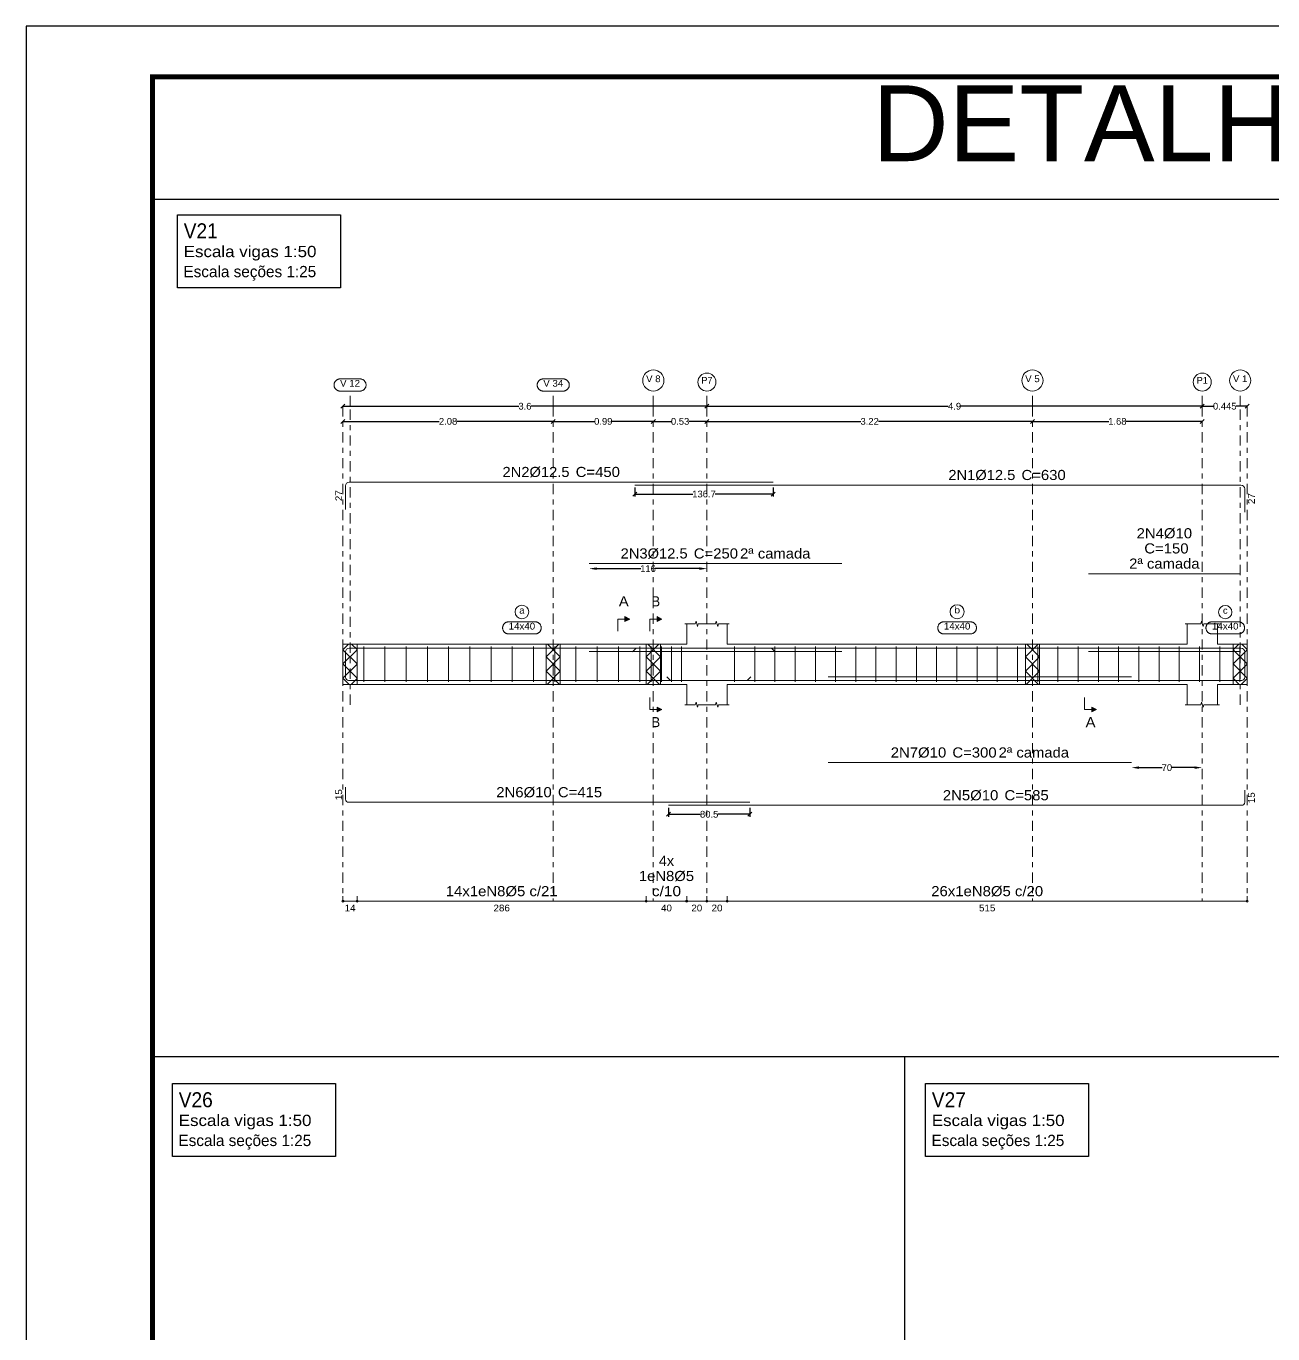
# Model space of a CAD drawing. Header units: centimetres. Extents: x 3194 to 3278, y -951 to -517.
# Drawn here: x 3194.32 to 3218.98, y -730.22 to -704.35 of the extents above; entities that cross this region are included whole.
import ezdxf
from ezdxf.enums import TextEntityAlignment as Align

# ---------------------------------------------------------------- set-up
doc = ezdxf.new("R2010")
doc.units = ezdxf.units.CM
doc.linetypes.add('CYPE_RAYAPUNTO', pattern=[0.4125, 0.2025, -0.105, 0, -0.105])
for name, color, linetype, lineweight in [('ARM_LONGITUDINAL_Ø10', 33, 'Continuous', 9), ('ARM_LONGITUDINAL_Ø12_5', 34, 'Continuous', 9), ('ARM_TRANSVERSAL_Ø5', 120, 'Continuous', 9), ('ELE_ARM_TRANS_TXT_EST', 7, 'Continuous', 9), ('ELE_CONT_NOS', 7, 'Continuous', 9), ('ELE_CONT_VIG_CONCRETO', 7, 'Continuous', 9), ('ELE_COT_COMPRIMENTO_PROJETADO', 8, 'Continuous', 0), ('ELE_COT_COT_ANCORAGENS', 8, 'Continuous', 0), ('ELE_COT_COT_ARM', 8, 'Continuous', 0), ('ELE_COT_COT_EST', 8, 'Continuous', 0), ('ELE_COT_COT_LIN_APOIOS', 8, 'CYPE_RAYAPUNTO', 0), ('ELE_COT_TEXTOS_ESTRIBOS', 8, 'Continuous', 0), ('ELE_REF_COT_LIN_AUX_COTA', 8, 'CYPE_RAYAPUNTO', 9), ('ELE_REF_LINHAS_MARCAS_PLANTA', 8, 'Continuous', 9), ('ELE_REF_MARCAS_PLANTA', 8, 'Continuous', 9), ('ELE_REF_REF_ESCALA', 3, 'Continuous', 9), ('ELE_REF_REF_NOME', 8, 'Continuous', 9), ('ELE_REF_REF_REFERENCIA', 8, 'Continuous', 9), ('ELE_REF_TEXTO_REF_NOME', 8, 'Continuous', 9), ('ELE_REF_TEXTO_REF_REFERENCIA', 8, 'Continuous', 9), ('POR_ARM_LONG_ARM_TEXTOS', 7, 'Continuous', 9), ('POR_ARM_LONG_TXT_COMP', 7, 'Continuous', 9), ('POR_ARM_LONG_TXT_IND_LAYER_ARM_LONG', 7, 'Continuous', 9)]:
    doc.layers.add(name, color=color, linetype=linetype, lineweight=lineweight)
doc.layers.add('ARQ-FOLHA', color=7, linetype='Continuous')
doc.layers.add('COTA CYPE', color=31, linetype='Continuous')
doc.styles.add('CYPETXT', font='arial.ttf', dxfattribs={"height": 0.2})
doc.styles.add('CYPETXT_0.2', font='arial.ttf', dxfattribs={"height": 0.133333})
doc.styles.add('TQS_ARIAL', font='arial.ttf')
doc.dimstyles.new('cype_arrow', dxfattribs={"dimtxt": 0.18, "dimasz": 0.15, "dimexe": 0.05, "dimexo": 0.05, "dimgap": 0, "dimtad": 0, "dimdec": 4, "dimzin": 0, "dimdsep": 46, "dimtxsty": 'CYPETXT_0.2', "dimcen": 0.09, "dimadec": 0, "dimazin": 0, "dimtfac": 1, "dimtdec": 4, "dimtofl": 0, "dimtmove": 2, "dimatfit": 3, "dimfxl": 1, "dimtolj": 1, "dimtzin": 0, "dimarcsym": 0})
doc.dimstyles.new('cype_oblique', dxfattribs={"dimtxt": 0.18, "dimasz": 0.18, "dimexe": 0.05, "dimexo": 0.05, "dimgap": 0, "dimtad": 0, "dimdec": 4, "dimzin": 0, "dimdsep": 46, "dimtxsty": 'CYPETXT_0.2', "dimblk": 'OBLIQUE', "dimtsz": 0.04, "dimcen": 0.09, "dimadec": 0, "dimazin": 0, "dimtfac": 1, "dimtdec": 4, "dimtofl": 0, "dimtmove": 2, "dimatfit": 3, "dimfxl": 1, "dimtolj": 1, "dimtzin": 0, "dimarcsym": 0})

# ---------------------------------------------------------------- blocks, each defined once
blk = doc.blocks.new('*D1354')
at = {"layer": 'Defpoints', "color": 0, "transparency": 16777216}
for p in [(3200.587, -712.169), (3200.587, -712.169), (3204.747, -712.169)]:
    blk.add_point(p, dxfattribs=at)
at = {"layer": 'ELE_COT_COMPRIMENTO_PROJETADO', "color": 0, "lineweight": -2, "transparency": 16777216}
for p, q in [((3200.547, -712.209), (3200.627, -712.129)), ((3204.707, -712.209), (3204.787, -712.129)), ((3200.587, -712.169), (3202.493, -712.169)), ((3204.747, -712.169), (3202.842, -712.169))]:
    blk.add_line(p, q, dxfattribs=at)
at = {"layer": 'ELE_COT_COMPRIMENTO_PROJETADO', "color": 0, "transparency": 16777216, "insert": (3202.667, -712.169), "char_height": 0.1333, "attachment_point": 5, "style": 'CYPETXT_0.2'}
blk.add_mtext('\\A1;2.08', dxfattribs=at)
blk = doc.blocks.new('_OBLIQUE')
at = {"color": 0, "linetype": 'ByBlock'}
blk.add_line((-0.5, -0.5), (0.5, 0.5), dxfattribs=at)
blk = doc.blocks.new('*D1355')
at = {"layer": 'Defpoints', "color": 0, "transparency": 16777216}
for p in [(3204.747, -712.169), (3204.747, -712.169), (3206.727, -712.169)]:
    blk.add_point(p, dxfattribs=at)
at = {"layer": 'ELE_COT_COMPRIMENTO_PROJETADO', "color": 0, "lineweight": -2, "transparency": 16777216}
for p, q in [((3204.707, -712.209), (3204.787, -712.129)), ((3206.687, -712.209), (3206.767, -712.129)), ((3204.747, -712.169), (3205.564, -712.169)), ((3206.727, -712.169), (3205.911, -712.169))]:
    blk.add_line(p, q, dxfattribs=at)
at = {"layer": 'ELE_COT_COMPRIMENTO_PROJETADO', "color": 0, "transparency": 16777216, "insert": (3205.737, -712.169), "char_height": 0.1333, "attachment_point": 5, "style": 'CYPETXT_0.2'}
blk.add_mtext('\\A1;0.99', dxfattribs=at)
blk = doc.blocks.new('*D1356')
at = {"layer": 'Defpoints', "color": 0, "transparency": 16777216}
for p in [(3206.727, -712.169), (3206.727, -712.169), (3207.787, -712.169)]:
    blk.add_point(p, dxfattribs=at)
at = {"layer": 'ELE_COT_COMPRIMENTO_PROJETADO', "color": 0, "lineweight": -2, "transparency": 16777216}
for p, q in [((3206.687, -712.209), (3206.767, -712.129)), ((3207.747, -712.209), (3207.827, -712.129)), ((3206.727, -712.169), (3207.084, -712.169)), ((3207.787, -712.169), (3207.431, -712.169))]:
    blk.add_line(p, q, dxfattribs=at)
at = {"layer": 'ELE_COT_COMPRIMENTO_PROJETADO', "color": 0, "transparency": 16777216, "insert": (3207.257, -712.169), "char_height": 0.1333, "attachment_point": 5, "style": 'CYPETXT_0.2'}
blk.add_mtext('\\A1;0.53', dxfattribs=at)
blk = doc.blocks.new('*D1357')
at = {"layer": 'Defpoints', "color": 0, "transparency": 16777216}
for p in [(3207.787, -712.169), (3207.787, -712.169), (3214.227, -712.169)]:
    blk.add_point(p, dxfattribs=at)
at = {"layer": 'ELE_COT_COMPRIMENTO_PROJETADO', "color": 0, "lineweight": -2, "transparency": 16777216}
for p, q in [((3207.747, -712.209), (3207.827, -712.129)), ((3214.187, -712.209), (3214.267, -712.129)), ((3207.787, -712.169), (3210.835, -712.169)), ((3214.227, -712.169), (3211.18, -712.169))]:
    blk.add_line(p, q, dxfattribs=at)
at = {"layer": 'ELE_COT_COMPRIMENTO_PROJETADO', "color": 0, "transparency": 16777216, "insert": (3211.007, -712.169), "char_height": 0.1333, "attachment_point": 5, "style": 'CYPETXT_0.2'}
blk.add_mtext('\\A1;3.22', dxfattribs=at)
blk = doc.blocks.new('*D1358')
at = {"layer": 'Defpoints', "color": 0, "transparency": 16777216}
for p in [(3214.227, -712.169), (3214.227, -712.169), (3217.587, -712.169)]:
    blk.add_point(p, dxfattribs=at)
at = {"layer": 'ELE_COT_COMPRIMENTO_PROJETADO', "color": 0, "lineweight": -2, "transparency": 16777216}
for p, q in [((3214.187, -712.209), (3214.267, -712.129)), ((3217.547, -712.209), (3217.627, -712.129)), ((3214.227, -712.169), (3215.74, -712.169)), ((3217.587, -712.169), (3216.074, -712.169))]:
    blk.add_line(p, q, dxfattribs=at)
at = {"layer": 'ELE_COT_COMPRIMENTO_PROJETADO', "color": 0, "transparency": 16777216, "insert": (3215.907, -712.169), "char_height": 0.1333, "attachment_point": 5, "style": 'CYPETXT_0.2'}
blk.add_mtext('\\A1;1.68', dxfattribs=at)
blk = doc.blocks.new('*D1359')
at = {"layer": 'Defpoints', "color": 0, "transparency": 16777216}
for p in [(3200.587, -711.869), (3200.587, -711.869), (3207.787, -711.869)]:
    blk.add_point(p, dxfattribs=at)
at = {"layer": 'ELE_COT_COMPRIMENTO_PROJETADO', "color": 0, "lineweight": -2, "transparency": 16777216}
for p, q in [((3200.547, -711.909), (3200.627, -711.829)), ((3200.587, -711.869), (3204.066, -711.869)), ((3207.787, -711.869), (3204.309, -711.869)), ((3207.747, -711.909), (3207.827, -711.829))]:
    blk.add_line(p, q, dxfattribs=at)
at = {"layer": 'ELE_COT_COMPRIMENTO_PROJETADO', "color": 0, "transparency": 16777216, "insert": (3204.187, -711.869), "char_height": 0.1333, "attachment_point": 5, "style": 'CYPETXT_0.2'}
blk.add_mtext('\\A1;3.6', dxfattribs=at)
blk = doc.blocks.new('*D1360')
at = {"layer": 'Defpoints', "color": 0, "transparency": 16777216}
for p in [(3207.787, -711.869), (3207.787, -711.869), (3217.587, -711.869)]:
    blk.add_point(p, dxfattribs=at)
at = {"layer": 'ELE_COT_COMPRIMENTO_PROJETADO', "color": 0, "lineweight": -2, "transparency": 16777216}
for p, q in [((3207.747, -711.909), (3207.827, -711.829)), ((3207.787, -711.869), (3212.563, -711.869)), ((3217.587, -711.869), (3212.812, -711.869)), ((3217.547, -711.909), (3217.627, -711.829))]:
    blk.add_line(p, q, dxfattribs=at)
at = {"layer": 'ELE_COT_COMPRIMENTO_PROJETADO', "color": 0, "transparency": 16777216, "insert": (3212.687, -711.869), "char_height": 0.1333, "attachment_point": 5, "style": 'CYPETXT_0.2'}
blk.add_mtext('\\A1;4.9', dxfattribs=at)
blk = doc.blocks.new('*D1361')
at = {"layer": 'Defpoints', "color": 0, "transparency": 16777216}
for p in [(3217.587, -711.869), (3217.587, -711.869), (3218.477, -711.869)]:
    blk.add_point(p, dxfattribs=at)
at = {"layer": 'ELE_COT_COMPRIMENTO_PROJETADO', "color": 0, "lineweight": -2, "transparency": 16777216}
for p, q in [((3217.547, -711.909), (3217.627, -711.829)), ((3217.587, -711.869), (3217.807, -711.869)), ((3218.477, -711.869), (3218.258, -711.869)), ((3218.437, -711.909), (3218.517, -711.829))]:
    blk.add_line(p, q, dxfattribs=at)
at = {"layer": 'ELE_COT_COMPRIMENTO_PROJETADO', "color": 0, "transparency": 16777216, "insert": (3218.032, -711.869), "char_height": 0.1333, "attachment_point": 5, "style": 'CYPETXT_0.2'}
blk.add_mtext('\\A1;0.445', dxfattribs=at)
blk = doc.blocks.new('*D1197')
at = {"layer": 'Defpoints', "color": 0, "transparency": 16777216}
for p in [(3206.363, -713.429), (3209.097, -713.429), (3209.097, -713.606)]:
    blk.add_point(p, dxfattribs=at)
at = {"layer": 'ELE_COT_COT_ARM', "color": 0, "lineweight": -2, "transparency": 16777216}
for p, q in [((3206.323, -713.646), (3206.403, -713.566)), ((3206.363, -713.479), (3206.363, -713.656)), ((3206.363, -713.606), (3207.512, -713.606)), ((3209.097, -713.606), (3207.949, -713.606)), ((3209.057, -713.646), (3209.137, -713.566)), ((3209.097, -713.479), (3209.097, -713.656))]:
    blk.add_line(p, q, dxfattribs=at)
at = {"layer": 'ELE_COT_COT_ARM', "color": 0, "transparency": 16777216, "insert": (3207.73, -713.606), "char_height": 0.1333, "attachment_point": 5, "style": 'CYPETXT_0.2'}
blk.add_mtext('\\A1;136.7', dxfattribs=at)
blk = doc.blocks.new('*D1198')
at = {"layer": 'Defpoints', "color": 0, "transparency": 16777216}
for p in [(3205.457, -715.081), (3207.787, -715.081), (3207.787, -715.081)]:
    blk.add_point(p, dxfattribs=at)
at = {"layer": 'ELE_COT_COT_ARM', "color": 0, "lineweight": -2, "transparency": 16777216}
for p, q in [((3205.607, -715.081), (3206.481, -715.081)), ((3207.637, -715.081), (3206.763, -715.081))]:
    blk.add_line(p, q, dxfattribs=at)
at = {"layer": 'ELE_COT_COT_ARM', "color": 0, "transparency": 16777216}
for points in [[(3205.607, -715.056), (3205.607, -715.106), (3205.457, -715.081)], [(3207.637, -715.056), (3207.637, -715.106), (3207.787, -715.081)]]:
    blk.add_solid(points, dxfattribs=at)
at = {"layer": 'ELE_COT_COT_ARM', "color": 0, "transparency": 16777216, "insert": (3206.622, -715.081), "char_height": 0.1333, "attachment_point": 5, "style": 'CYPETXT_0.2'}
blk.add_mtext('\\A1;116', dxfattribs=at)
blk = doc.blocks.new('*D1199')
at = {"layer": 'Defpoints', "color": 0, "transparency": 16777216}
for p in [(3207.027, -719.763), (3208.637, -719.763), (3208.637, -719.941)]:
    blk.add_point(p, dxfattribs=at)
at = {"layer": 'ELE_COT_COT_ARM', "color": 0, "lineweight": -2, "transparency": 16777216}
for p, q in [((3206.987, -719.981), (3207.067, -719.901)), ((3207.027, -719.813), (3207.027, -719.991)), ((3208.597, -719.981), (3208.677, -719.901)), ((3208.637, -719.813), (3208.637, -719.991)), ((3207.027, -719.941), (3207.659, -719.941)), ((3208.637, -719.941), (3208.006, -719.941))]:
    blk.add_line(p, q, dxfattribs=at)
at = {"layer": 'ELE_COT_COT_ARM', "color": 0, "transparency": 16777216, "insert": (3207.832, -719.941), "char_height": 0.1333, "attachment_point": 5, "style": 'CYPETXT_0.2'}
blk.add_mtext('\\A1;80.5', dxfattribs=at)
blk = doc.blocks.new('*D1200')
at = {"layer": 'Defpoints', "color": 0, "transparency": 16777216}
for p in [(3216.187, -719.018), (3217.587, -719.018), (3217.587, -719.018)]:
    blk.add_point(p, dxfattribs=at)
at = {"layer": 'ELE_COT_COT_ARM', "color": 0, "lineweight": -2, "transparency": 16777216}
for p, q in [((3216.337, -719.018), (3216.793, -719.018)), ((3217.437, -719.018), (3216.982, -719.018))]:
    blk.add_line(p, q, dxfattribs=at)
at = {"layer": 'ELE_COT_COT_ARM', "color": 0, "transparency": 16777216}
for points in [[(3216.337, -718.993), (3216.337, -719.043), (3216.187, -719.018)], [(3217.437, -718.993), (3217.437, -719.043), (3217.587, -719.018)]]:
    blk.add_solid(points, dxfattribs=at)
at = {"layer": 'ELE_COT_COT_ARM', "color": 0, "transparency": 16777216, "insert": (3216.887, -719.018), "char_height": 0.1333, "attachment_point": 5, "style": 'CYPETXT_0.2'}
blk.add_mtext('\\A1;70', dxfattribs=at)
blk = doc.blocks.new('FOLHA A1')
at = {"layer": 'ARQ-FOLHA'}
for p, q in [((841, 0), (0, 0)), ((0, 0), (0, -594))]:
    blk.add_line(p, q, dxfattribs=at)
at = {"layer": 'ARQ-FOLHA', "const_width": 1}
blk.add_lwpolyline([(25, -10), (25, -584), (831, -584), (831, -10), (25, -10)], dxfattribs=at)

msp = doc.modelspace()

# ---------------------------------------------------------------- hatches: boundary and pattern name
at = {"layer": 'ELE_REF_LINHAS_MARCAS_PLANTA'}
for points in [[(3206.16642, -716.12593), (3206.16642, -716.02993), (3206.26242, -716.07793)], [(3206.80037, -716.12593), (3206.80037, -716.02993), (3206.89637, -716.07793)], [(3206.80037, -717.81993), (3206.80037, -717.91593), (3206.89637, -717.86793)], [(3215.40137, -717.81993), (3215.40137, -717.91593), (3215.49737, -717.86793)]]:
    msp.add_hatch(color=256, dxfattribs=at).paths.add_polyline_path(points)

# ---------------------------------------------------------------- linework, layer by layer
for p, q in [((3196.8194, -707.7739), (3259.9194, -707.7739)), ((3259.9194, -724.74074), (3196.8194, -724.74074)), ((3211.69956, -724.74074), (3211.69956, -745.27835))]:
    msp.add_line(p, q)
at = {"layer": 'ARM_LONGITUDINAL_Ø10'}
for p, q in [((3207.06657, -717.29093), (3206.99586, -717.22022)), ((3208.58657, -717.29093), (3208.65728, -717.22022))]:
    msp.add_line(p, q, dxfattribs=at)
for points in [[(3218.33737, -715.18134), (3215.33737, -715.18134)], [(3218.33737, -716.72093), (3215.33737, -716.72093)], [(3218.42737, -716.99093), (3218.42737, -717.23093), (3218.4228, -717.25389), (3218.40979, -717.27335), (3218.39033, -717.28636), (3218.36737, -717.29093), (3200.69737, -717.29093), (3200.67441, -717.28636), (3200.65494, -717.27335), (3200.64194, -717.25389), (3200.63737, -717.23093), (3200.63737, -716.99093)], [(3210.18737, -717.22493), (3216.18737, -717.22493)], [(3210.18737, -718.91793), (3216.18737, -718.91793)], [(3208.63737, -719.70349), (3200.69737, -719.70349), (3200.67441, -719.69892), (3200.65494, -719.68591), (3200.64194, -719.66645), (3200.63737, -719.64349), (3200.63737, -719.40349)], [(3218.42737, -719.46349), (3218.42737, -719.70349), (3218.4228, -719.72645), (3218.40979, -719.74591), (3218.39033, -719.75892), (3218.36737, -719.76349), (3207.02737, -719.76349)]]:
    msp.add_lwpolyline(points, dxfattribs=at)
at = {"layer": 'ARM_LONGITUDINAL_Ø12_5'}
for p, q in [((3206.38756, -716.65493), (3206.31684, -716.72564)), ((3209.06756, -716.65493), (3209.13827, -716.72564))]:
    msp.add_line(p, q, dxfattribs=at)
for points in [[(3209.09737, -713.36858), (3200.71237, -713.36858), (3200.68367, -713.37429), (3200.65933, -713.39055), (3200.64308, -713.41488), (3200.63737, -713.44358), (3200.63737, -713.90858)], [(3218.42737, -713.96462), (3218.42737, -713.50358), (3218.42166, -713.47488), (3218.4054, -713.45055), (3218.38107, -713.43429), (3218.35237, -713.42858), (3206.3634, -713.42858)], [(3205.45748, -714.98084), (3210.45748, -714.98084)], [(3218.42737, -717.19096), (3218.42737, -716.72993), (3218.42166, -716.70123), (3218.4054, -716.67689), (3218.38107, -716.66064), (3218.35237, -716.65493), (3200.71237, -716.65493), (3200.68367, -716.66064), (3200.65933, -716.67689), (3200.64308, -716.70123), (3200.63737, -716.72993), (3200.63737, -717.19493)], [(3205.45748, -716.72093), (3210.45748, -716.72093)]]:
    msp.add_lwpolyline(points, dxfattribs=at)
at = {"layer": 'ARM_TRANSVERSAL_Ø5'}
for p, q in [((3200.99737, -716.62293), (3200.99737, -717.32293)), ((3201.41737, -716.62293), (3201.41737, -717.32293)), ((3201.83737, -716.62293), (3201.83737, -717.32293)), ((3202.25737, -716.62293), (3202.25737, -717.32293)), ((3202.67737, -716.62293), (3202.67737, -717.32293)), ((3203.09737, -716.62293), (3203.09737, -717.32293)), ((3203.51737, -716.62293), (3203.51737, -717.32293)), ((3203.93737, -716.62293), (3203.93737, -717.32293)), ((3204.35737, -716.62293), (3204.35737, -717.32293)), ((3204.77737, -716.62293), (3204.77737, -717.32293)), ((3205.19737, -716.62293), (3205.19737, -717.32293)), ((3205.61737, -716.62293), (3205.61737, -717.32293)), ((3206.03737, -716.62293), (3206.03737, -717.32293)), ((3206.45737, -716.62293), (3206.45737, -717.32293)), ((3206.68737, -716.62293), (3206.68737, -717.32293)), ((3206.88737, -716.62293), (3206.88737, -717.32293)), ((3207.08737, -716.62293), (3207.08737, -717.32293)), ((3207.28737, -716.62293), (3207.28737, -717.32293)), ((3208.33237, -716.62293), (3208.33237, -717.32293)), ((3208.73237, -716.62293), (3208.73237, -717.32293)), ((3209.13237, -716.62293), (3209.13237, -717.32293)), ((3209.53237, -716.62293), (3209.53237, -717.32293)), ((3209.93237, -716.62293), (3209.93237, -717.32293)), ((3210.33237, -716.62293), (3210.33237, -717.32293)), ((3210.73237, -716.62293), (3210.73237, -717.32293)), ((3211.13237, -716.62293), (3211.13237, -717.32293)), ((3211.53237, -716.62293), (3211.53237, -717.32293)), ((3211.93237, -716.62293), (3211.93237, -717.32293)), ((3212.33237, -716.62293), (3212.33237, -717.32293)), ((3212.73237, -716.62293), (3212.73237, -717.32293)), ((3213.13237, -716.62293), (3213.13237, -717.32293)), ((3213.53237, -716.62293), (3213.53237, -717.32293)), ((3213.93237, -716.62293), (3213.93237, -717.32293)), ((3214.33237, -716.62293), (3214.33237, -717.32293)), ((3214.73237, -716.62293), (3214.73237, -717.32293)), ((3215.13237, -716.62293), (3215.13237, -717.32293)), ((3215.53237, -716.62293), (3215.53237, -717.32293)), ((3215.93237, -716.62293), (3215.93237, -717.32293)), ((3216.33237, -716.62293), (3216.33237, -717.32293)), ((3216.73237, -716.62293), (3216.73237, -717.32293)), ((3217.13237, -716.62293), (3217.13237, -717.32293)), ((3217.53237, -716.62293), (3217.53237, -717.32293)), ((3217.93237, -716.62293), (3217.93237, -717.32293)), ((3218.33237, -716.62293), (3218.33237, -717.32293))]:
    msp.add_line(p, q, dxfattribs=at)
at = {"layer": 'COTA CYPE'}
for points in [[(3197.31095, -708.08117), (3200.53735, -708.08117), (3200.53735, -709.52464), (3197.31095, -709.52464)], [(3197.21244, -725.26927), (3200.43885, -725.26927), (3200.43885, -726.71275), (3197.21244, -726.71275)], [(3212.11122, -725.26927), (3215.33762, -725.26927), (3215.33762, -726.71275), (3212.11122, -726.71275)]]:
    msp.add_lwpolyline(points, close=True, dxfattribs=at)
at = {"layer": 'ELE_CONT_NOS'}
for p, q in [((3207.38737, -716.57293), (3207.38737, -716.17293)), ((3208.18737, -716.57293), (3208.18737, -716.17293)), ((3217.28737, -716.57293), (3217.28737, -716.17293)), ((3217.88737, -716.57293), (3217.88737, -716.17293)), ((3200.58737, -716.57293), (3200.58737, -717.37293)), ((3218.47737, -716.57293), (3218.47737, -717.37293)), ((3207.38737, -717.37293), (3207.38737, -717.77293)), ((3208.18737, -717.37293), (3208.18737, -717.77293)), ((3217.28737, -717.37293), (3217.28737, -717.77293)), ((3217.88737, -717.37293), (3217.88737, -717.77293))]:
    msp.add_line(p, q, dxfattribs=at)
at = {"layer": 'ELE_CONT_NOS', "lineweight": 0}
for p, q in [((3200.58737, -716.6847), (3200.69914, -716.57293)), ((3200.86737, -716.9647), (3200.58737, -716.6847)), ((3200.58737, -716.96755), (3200.86737, -716.68755)), ((3200.86737, -716.68186), (3200.75844, -716.57293)), ((3204.60737, -716.8247), (3204.85914, -716.57293)), ((3204.88737, -716.8247), (3204.63559, -716.57293)), ((3206.58737, -716.8247), (3206.83914, -716.57293)), ((3206.86737, -716.8247), (3206.61559, -716.57293)), ((3214.08737, -716.8247), (3214.33914, -716.57293)), ((3214.36737, -716.8247), (3214.11559, -716.57293)), ((3218.19737, -716.6847), (3218.30914, -716.57293)), ((3218.47737, -716.9647), (3218.19737, -716.6847)), ((3218.19737, -716.96755), (3218.47737, -716.68755)), ((3218.47737, -716.68186), (3218.36844, -716.57293)), ((3200.86737, -717.24755), (3200.58737, -716.96755)), ((3200.58737, -717.25039), (3200.86737, -716.97039)), ((3204.60737, -717.10755), (3204.88737, -716.82755)), ((3204.88737, -717.10755), (3204.60737, -716.82755)), ((3206.58737, -717.10755), (3206.86737, -716.82755)), ((3206.86737, -717.10755), (3206.58737, -716.82755)), ((3214.08737, -717.10755), (3214.36737, -716.82755)), ((3214.36737, -717.10755), (3214.08737, -716.82755)), ((3218.47737, -717.24755), (3218.19737, -716.96755)), ((3218.19737, -717.25039), (3218.47737, -716.97039)), ((3200.70991, -717.37293), (3200.58737, -717.25039)), ((3200.74767, -717.37293), (3200.86737, -717.25323)), ((3204.86991, -717.37293), (3204.60737, -717.11039)), ((3204.62483, -717.37293), (3204.88737, -717.11039)), ((3206.84991, -717.37293), (3206.58737, -717.11039)), ((3206.60483, -717.37293), (3206.86737, -717.11039)), ((3214.34991, -717.37293), (3214.08737, -717.11039)), ((3214.10483, -717.37293), (3214.36737, -717.11039)), ((3218.31991, -717.37293), (3218.19737, -717.25039)), ((3218.35767, -717.37293), (3218.47737, -717.25323))]:
    msp.add_line(p, q, dxfattribs=at)
at = {"layer": 'ELE_CONT_NOS'}
for points in [[(3207.34737, -716.17293), (3207.55737, -716.17293), (3207.57237, -716.12293), (3207.60237, -716.22293), (3207.61737, -716.17293), (3207.82737, -716.17293)], [(3207.74737, -716.17293), (3207.95737, -716.17293), (3207.97237, -716.12293), (3208.00237, -716.22293), (3208.01737, -716.17293), (3208.22737, -716.17293)], [(3217.24737, -716.17293), (3217.55737, -716.17293), (3217.57237, -716.12293), (3217.60237, -716.22293), (3217.61737, -716.17293), (3217.92737, -716.17293)], [(3200.58737, -716.57293), (3200.86737, -716.57293)], [(3218.19737, -716.57293), (3218.47737, -716.57293)], [(3200.58737, -717.37293), (3200.86737, -717.37293)], [(3218.19737, -717.37293), (3218.47737, -717.37293)], [(3207.34737, -717.77293), (3207.55737, -717.77293), (3207.57237, -717.72293), (3207.60237, -717.82293), (3207.61737, -717.77293), (3207.82737, -717.77293)], [(3207.74737, -717.77293), (3207.95737, -717.77293), (3207.97237, -717.72293), (3208.00237, -717.82293), (3208.01737, -717.77293), (3208.22737, -717.77293)], [(3217.24737, -717.77293), (3217.55737, -717.77293), (3217.57237, -717.72293), (3217.60237, -717.82293), (3217.61737, -717.77293), (3217.92737, -717.77293)]]:
    msp.add_lwpolyline(points, dxfattribs=at)
at = {"layer": 'ELE_CONT_NOS', "lineweight": 0}
for points in [[(3200.58737, -716.57293), (3200.58737, -717.37293), (3200.86737, -717.37293), (3200.86737, -716.57293), (3200.58737, -716.57293)], [(3204.60737, -716.57293), (3204.60737, -717.37293), (3204.88737, -717.37293), (3204.88737, -716.57293), (3204.60737, -716.57293)], [(3206.58737, -716.57293), (3206.58737, -717.37293), (3206.86737, -717.37293), (3206.86737, -716.57293), (3206.58737, -716.57293)], [(3214.08737, -716.57293), (3214.08737, -717.37293), (3214.36737, -717.37293), (3214.36737, -716.57293), (3214.08737, -716.57293)], [(3218.19737, -716.57293), (3218.19737, -717.37293), (3218.47737, -717.37293), (3218.47737, -716.57293), (3218.19737, -716.57293)]]:
    msp.add_lwpolyline(points, close=True, dxfattribs=at)
at = {"layer": 'ELE_CONT_VIG_CONCRETO'}
for p, q in [((3200.86737, -716.57293), (3204.74737, -716.57293)), ((3204.74737, -716.57293), (3206.72737, -716.57293)), ((3206.72737, -716.57293), (3207.38737, -716.57293)), ((3208.18737, -716.57293), (3214.22737, -716.57293)), ((3214.22737, -716.57293), (3217.28737, -716.57293)), ((3217.88737, -716.57293), (3218.19737, -716.57293)), ((3200.86737, -717.37293), (3204.74737, -717.37293)), ((3204.74737, -717.37293), (3206.72737, -717.37293)), ((3206.72737, -717.37293), (3207.38737, -717.37293)), ((3208.18737, -717.37293), (3214.22737, -717.37293)), ((3214.22737, -717.37293), (3217.28737, -717.37293)), ((3217.88737, -717.37293), (3218.19737, -717.37293))]:
    msp.add_line(p, q, dxfattribs=at)
at = {"layer": 'ELE_COT_COT_EST'}
for p, q in [((3200.58737, -721.66122), (3200.58737, -721.56122)), ((3200.86737, -721.66122), (3200.86737, -721.56122)), ((3206.58737, -721.66122), (3206.58737, -721.56122)), ((3207.38737, -721.66122), (3207.38737, -721.56122)), ((3207.78737, -721.66122), (3207.78737, -721.56122)), ((3208.18737, -721.66122), (3208.18737, -721.56122))]:
    msp.add_line(p, q, dxfattribs=at)
for points in [[(3200.58737, -721.66122), (3200.86737, -721.66122), (3200.86737, -721.56122)], [(3200.86737, -721.66122), (3206.58737, -721.66122), (3206.58737, -721.56122)], [(3206.58737, -721.66122), (3207.38737, -721.66122), (3207.38737, -721.56122)], [(3207.38737, -721.66122), (3207.78737, -721.66122), (3207.78737, -721.56122)], [(3207.78737, -721.66122), (3208.18737, -721.66122), (3208.18737, -721.56122)], [(3208.18737, -721.66122), (3218.47737, -721.66122), (3218.47737, -721.56122)]]:
    msp.add_lwpolyline(points, dxfattribs=at)
for centre in [(3200.58737, -721.66122), (3200.86737, -721.66122), (3200.86737, -721.66122), (3206.58737, -721.66122), (3206.58737, -721.66122), (3207.38737, -721.66122), (3207.38737, -721.66122), (3207.78737, -721.66122), (3207.78737, -721.66122), (3208.18737, -721.66122), (3208.18737, -721.66122), (3218.47737, -721.66122)]:
    msp.add_circle(centre, 0.02, dxfattribs=at)
at = {"layer": 'ELE_COT_COT_LIN_APOIOS'}
for p, q in [((3200.58737, -711.86858), (3200.58737, -721.66122)), ((3200.58737, -711.86858), (3200.58737, -721.66122)), ((3204.74737, -711.86858), (3204.74737, -721.66122)), ((3206.72737, -711.86858), (3206.72737, -721.66122)), ((3207.78737, -711.86858), (3207.78737, -721.66122)), ((3207.78737, -711.86858), (3207.78737, -721.66122)), ((3214.22737, -711.86858), (3214.22737, -721.66122)), ((3217.58737, -711.86858), (3217.58737, -721.66122)), ((3217.58737, -711.86858), (3217.58737, -721.66122)), ((3218.47737, -711.86858), (3218.47737, -721.66122))]:
    msp.add_line(p, q, dxfattribs=at)
at = {"layer": 'ELE_REF_COT_LIN_AUX_COTA'}
for p, q in [((3200.72737, -711.86858), (3200.72737, -711.56858)), ((3204.74737, -711.86858), (3204.74737, -711.56858)), ((3206.72737, -711.86858), (3206.72737, -711.56858)), ((3207.78737, -711.86858), (3207.78737, -711.56858)), ((3214.22737, -711.86858), (3214.22737, -711.56858)), ((3217.58737, -711.86858), (3217.58737, -711.56858)), ((3218.33737, -711.86858), (3218.33737, -711.56858)), ((3200.72737, -717.77293), (3200.72737, -711.86858)), ((3218.33737, -717.77293), (3218.33737, -711.86858))]:
    msp.add_line(p, q, dxfattribs=at)
at = {"layer": 'ELE_REF_LINHAS_MARCAS_PLANTA'}
for p, q in [((3206.02242, -716.07793), (3206.02242, -716.31793)), ((3206.02242, -716.07793), (3206.16642, -716.07793)), ((3206.65637, -716.07793), (3206.65637, -716.31793)), ((3206.65637, -716.07793), (3206.80037, -716.07793)), ((3206.65637, -717.86793), (3206.65637, -717.62793)), ((3215.25737, -717.86793), (3215.25737, -717.62793)), ((3206.65637, -717.86793), (3206.80037, -717.86793)), ((3215.25737, -717.86793), (3215.40137, -717.86793))]:
    msp.add_line(p, q, dxfattribs=at)
for points in [[(3206.16642, -716.12593), (3206.16642, -716.02993), (3206.26242, -716.07793)], [(3206.80037, -716.12593), (3206.80037, -716.02993), (3206.89637, -716.07793)], [(3206.80037, -717.81993), (3206.80037, -717.91593), (3206.89637, -717.86793)], [(3215.40137, -717.81993), (3215.40137, -717.91593), (3215.49737, -717.86793)]]:
    msp.add_lwpolyline(points, close=True, dxfattribs=at)
at = {"layer": 'ELE_REF_REF_NOME'}
for points in [[(3204.38937, -716.13293), (3204.39738, -716.1332), (3204.40536, -716.134), (3204.41327, -716.13533), (3204.42107, -716.13719), (3204.42873, -716.13957), (3204.43621, -716.14245), (3204.44349, -716.14583), (3204.45052, -716.14968), (3204.45728, -716.15399), (3204.46374, -716.15875), (3204.46986, -716.16393), (3204.47563, -716.1695), (3204.48101, -716.17545), (3204.48598, -716.18175), (3204.49052, -716.18836), (3204.4946, -716.19526), (3204.49822, -716.20242), (3204.50135, -716.2098), (3204.50398, -716.21737), (3204.5061, -716.22511), (3204.5077, -716.23297), (3204.50877, -716.24092), (3204.5093, -716.24892), (3204.5093, -716.25694), (3204.50877, -716.26494), (3204.5077, -716.27289), (3204.5061, -716.28075), (3204.50398, -716.28848), (3204.50135, -716.29606), (3204.49822, -716.30344), (3204.4946, -716.3106), (3204.49052, -716.3175), (3204.48598, -716.32411), (3204.48101, -716.3304), (3204.47563, -716.33635), (3204.46986, -716.34193), (3204.46374, -716.3471), (3204.45728, -716.35186), (3204.45052, -716.35618), (3204.44349, -716.36003), (3204.43621, -716.36341), (3204.42873, -716.36629), (3204.42107, -716.36866), (3204.41327, -716.37052), (3204.40536, -716.37186), (3204.39738, -716.37266), (3204.38937, -716.37293), (3203.86537, -716.37293), (3203.85735, -716.37266), (3203.84937, -716.37186), (3203.84147, -716.37052), (3203.83366, -716.36866), (3203.826, -716.36629), (3203.81852, -716.36341), (3203.81125, -716.36003), (3203.80421, -716.35618), (3203.79745, -716.35186), (3203.791, -716.3471), (3203.78487, -716.34193), (3203.77911, -716.33635), (3203.77373, -716.3304), (3203.76876, -716.32411), (3203.76422, -716.3175), (3203.76013, -716.3106), (3203.75652, -716.30344), (3203.75339, -716.29606), (3203.75076, -716.28848), (3203.74864, -716.28075), (3203.74704, -716.27289), (3203.74597, -716.26494), (3203.74543, -716.25694), (3203.74543, -716.24892), (3203.74597, -716.24092), (3203.74704, -716.23297), (3203.74864, -716.22511), (3203.75076, -716.21737), (3203.75339, -716.2098), (3203.75652, -716.20242), (3203.76013, -716.19526), (3203.76422, -716.18836), (3203.76876, -716.18175), (3203.77373, -716.17545), (3203.77911, -716.1695), (3203.78487, -716.16393), (3203.791, -716.15875), (3203.79745, -716.15399), (3203.80421, -716.14968), (3203.81125, -716.14583), (3203.81852, -716.14245), (3203.826, -716.13957), (3203.83366, -716.13719), (3203.84147, -716.13533), (3203.84937, -716.134), (3203.85735, -716.1332), (3203.86537, -716.13293), (3204.38937, -716.13293)], [(3212.99937, -716.13293), (3213.00738, -716.1332), (3213.01536, -716.134), (3213.02327, -716.13533), (3213.03107, -716.13719), (3213.03873, -716.13957), (3213.04621, -716.14245), (3213.05349, -716.14583), (3213.06052, -716.14968), (3213.06728, -716.15399), (3213.07374, -716.15875), (3213.07986, -716.16393), (3213.08563, -716.1695), (3213.09101, -716.17545), (3213.09598, -716.18175), (3213.10052, -716.18836), (3213.1046, -716.19526), (3213.10822, -716.20242), (3213.11135, -716.2098), (3213.11398, -716.21737), (3213.1161, -716.22511), (3213.1177, -716.23297), (3213.11877, -716.24092), (3213.1193, -716.24892), (3213.1193, -716.25694), (3213.11877, -716.26494), (3213.1177, -716.27289), (3213.1161, -716.28075), (3213.11398, -716.28848), (3213.11135, -716.29606), (3213.10822, -716.30344), (3213.1046, -716.3106), (3213.10052, -716.3175), (3213.09598, -716.32411), (3213.09101, -716.3304), (3213.08563, -716.33635), (3213.07986, -716.34193), (3213.07374, -716.3471), (3213.06728, -716.35186), (3213.06052, -716.35618), (3213.05349, -716.36003), (3213.04621, -716.36341), (3213.03873, -716.36629), (3213.03107, -716.36866), (3213.02327, -716.37052), (3213.01536, -716.37186), (3213.00738, -716.37266), (3212.99937, -716.37293), (3212.47537, -716.37293), (3212.46735, -716.37266), (3212.45937, -716.37186), (3212.45147, -716.37052), (3212.44366, -716.36866), (3212.436, -716.36629), (3212.42852, -716.36341), (3212.42125, -716.36003), (3212.41421, -716.35618), (3212.40745, -716.35186), (3212.401, -716.3471), (3212.39487, -716.34193), (3212.38911, -716.33635), (3212.38373, -716.3304), (3212.37876, -716.32411), (3212.37422, -716.3175), (3212.37013, -716.3106), (3212.36652, -716.30344), (3212.36339, -716.29606), (3212.36076, -716.28848), (3212.35864, -716.28075), (3212.35704, -716.27289), (3212.35597, -716.26494), (3212.35543, -716.25694), (3212.35543, -716.24892), (3212.35597, -716.24092), (3212.35704, -716.23297), (3212.35864, -716.22511), (3212.36076, -716.21737), (3212.36339, -716.2098), (3212.36652, -716.20242), (3212.37013, -716.19526), (3212.37422, -716.18836), (3212.37876, -716.18175), (3212.38373, -716.17545), (3212.38911, -716.1695), (3212.39487, -716.16393), (3212.401, -716.15875), (3212.40745, -716.15399), (3212.41421, -716.14968), (3212.42125, -716.14583), (3212.42852, -716.14245), (3212.436, -716.13957), (3212.44366, -716.13719), (3212.45147, -716.13533), (3212.45937, -716.134), (3212.46735, -716.1332), (3212.47537, -716.13293), (3212.99937, -716.13293)], [(3218.30437, -716.13293), (3218.31238, -716.1332), (3218.32036, -716.134), (3218.32827, -716.13533), (3218.33607, -716.13719), (3218.34373, -716.13957), (3218.35121, -716.14245), (3218.35849, -716.14583), (3218.36552, -716.14968), (3218.37228, -716.15399), (3218.37874, -716.15875), (3218.38486, -716.16393), (3218.39063, -716.1695), (3218.39601, -716.17545), (3218.40098, -716.18175), (3218.40552, -716.18836), (3218.4096, -716.19526), (3218.41322, -716.20242), (3218.41635, -716.2098), (3218.41898, -716.21737), (3218.4211, -716.22511), (3218.4227, -716.23297), (3218.42377, -716.24092), (3218.4243, -716.24892), (3218.4243, -716.25694), (3218.42377, -716.26494), (3218.4227, -716.27289), (3218.4211, -716.28075), (3218.41898, -716.28848), (3218.41635, -716.29606), (3218.41322, -716.30344), (3218.4096, -716.3106), (3218.40552, -716.3175), (3218.40098, -716.32411), (3218.39601, -716.3304), (3218.39063, -716.33635), (3218.38486, -716.34193), (3218.37874, -716.3471), (3218.37228, -716.35186), (3218.36552, -716.35618), (3218.35849, -716.36003), (3218.35121, -716.36341), (3218.34373, -716.36629), (3218.33607, -716.36866), (3218.32827, -716.37052), (3218.32036, -716.37186), (3218.31238, -716.37266), (3218.30437, -716.37293), (3217.78037, -716.37293), (3217.77235, -716.37266), (3217.76437, -716.37186), (3217.75647, -716.37052), (3217.74866, -716.36866), (3217.741, -716.36629), (3217.73352, -716.36341), (3217.72625, -716.36003), (3217.71921, -716.35618), (3217.71245, -716.35186), (3217.706, -716.3471), (3217.69987, -716.34193), (3217.69411, -716.33635), (3217.68873, -716.3304), (3217.68376, -716.32411), (3217.67922, -716.3175), (3217.67513, -716.3106), (3217.67152, -716.30344), (3217.66839, -716.29606), (3217.66576, -716.28848), (3217.66364, -716.28075), (3217.66204, -716.27289), (3217.66097, -716.26494), (3217.66043, -716.25694), (3217.66043, -716.24892), (3217.66097, -716.24092), (3217.66204, -716.23297), (3217.66364, -716.22511), (3217.66576, -716.21737), (3217.66839, -716.2098), (3217.67152, -716.20242), (3217.67513, -716.19526), (3217.67922, -716.18836), (3217.68376, -716.18175), (3217.68873, -716.17545), (3217.69411, -716.1695), (3217.69987, -716.16393), (3217.706, -716.15875), (3217.71245, -716.15399), (3217.71921, -716.14968), (3217.72625, -716.14583), (3217.73352, -716.14245), (3217.741, -716.13957), (3217.74866, -716.13719), (3217.75647, -716.13533), (3217.76437, -716.134), (3217.77235, -716.1332), (3217.78037, -716.13293), (3218.30437, -716.13293)]]:
    msp.add_lwpolyline(points, close=True, dxfattribs=at)
for centre, radius in [((3204.12737, -715.93822), 0.13471), ((3212.73737, -715.9336), 0.13933), ((3218.04237, -715.94084), 0.13209)]:
    msp.add_circle(centre, radius, dxfattribs=at)
at = {"layer": 'ELE_REF_REF_REFERENCIA'}
for points in [[(3200.92437, -711.32858), (3200.93238, -711.32885), (3200.94036, -711.32965), (3200.94827, -711.33099), (3200.95607, -711.33285), (3200.96373, -711.33522), (3200.97121, -711.3381), (3200.97849, -711.34148), (3200.98552, -711.34533), (3200.99228, -711.34965), (3200.99874, -711.35441), (3201.00486, -711.35958), (3201.01063, -711.36516), (3201.01601, -711.37111), (3201.02098, -711.3774), (3201.02552, -711.38401), (3201.0296, -711.39091), (3201.03322, -711.39807), (3201.03635, -711.40545), (3201.03898, -711.41303), (3201.0411, -711.42076), (3201.0427, -711.42862), (3201.04377, -711.43657), (3201.0443, -711.44457), (3201.0443, -711.45259), (3201.04377, -711.46059), (3201.0427, -711.46854), (3201.0411, -711.4764), (3201.03898, -711.48414), (3201.03635, -711.49171), (3201.03322, -711.4991), (3201.0296, -711.50625), (3201.02552, -711.51315), (3201.02098, -711.51976), (3201.01601, -711.52606), (3201.01063, -711.53201), (3201.00486, -711.53758), (3200.99874, -711.54276), (3200.99228, -711.54752), (3200.98552, -711.55183), (3200.97849, -711.55569), (3200.97121, -711.55906), (3200.96373, -711.56194), (3200.95607, -711.56432), (3200.94827, -711.56618), (3200.94036, -711.56751), (3200.93238, -711.56831), (3200.92437, -711.56858), (3200.53037, -711.56858), (3200.52235, -711.56831), (3200.51437, -711.56751), (3200.50647, -711.56618), (3200.49866, -711.56432), (3200.491, -711.56194), (3200.48352, -711.55906), (3200.47625, -711.55569), (3200.46921, -711.55183), (3200.46245, -711.54752), (3200.456, -711.54276), (3200.44987, -711.53758), (3200.44411, -711.53201), (3200.43873, -711.52606), (3200.43376, -711.51976), (3200.42922, -711.51315), (3200.42513, -711.50625), (3200.42152, -711.4991), (3200.41839, -711.49171), (3200.41576, -711.48414), (3200.41364, -711.4764), (3200.41204, -711.46854), (3200.41097, -711.46059), (3200.41043, -711.45259), (3200.41043, -711.44457), (3200.41097, -711.43657), (3200.41204, -711.42862), (3200.41364, -711.42076), (3200.41576, -711.41303), (3200.41839, -711.40545), (3200.42152, -711.39807), (3200.42513, -711.39091), (3200.42922, -711.38401), (3200.43376, -711.3774), (3200.43873, -711.37111), (3200.44411, -711.36516), (3200.44987, -711.35958), (3200.456, -711.35441), (3200.46245, -711.34965), (3200.46921, -711.34533), (3200.47625, -711.34148), (3200.48352, -711.3381), (3200.491, -711.33522), (3200.49866, -711.33285), (3200.50647, -711.33099), (3200.51437, -711.32965), (3200.52235, -711.32885), (3200.53037, -711.32858), (3200.92437, -711.32858)], [(3204.94437, -711.32858), (3204.95238, -711.32885), (3204.96036, -711.32965), (3204.96827, -711.33099), (3204.97607, -711.33285), (3204.98373, -711.33522), (3204.99121, -711.3381), (3204.99849, -711.34148), (3205.00552, -711.34533), (3205.01228, -711.34965), (3205.01874, -711.35441), (3205.02486, -711.35958), (3205.03063, -711.36516), (3205.03601, -711.37111), (3205.04098, -711.3774), (3205.04552, -711.38401), (3205.0496, -711.39091), (3205.05322, -711.39807), (3205.05635, -711.40545), (3205.05898, -711.41303), (3205.0611, -711.42076), (3205.0627, -711.42862), (3205.06377, -711.43657), (3205.0643, -711.44457), (3205.0643, -711.45259), (3205.06377, -711.46059), (3205.0627, -711.46854), (3205.0611, -711.4764), (3205.05898, -711.48414), (3205.05635, -711.49171), (3205.05322, -711.4991), (3205.0496, -711.50625), (3205.04552, -711.51315), (3205.04098, -711.51976), (3205.03601, -711.52606), (3205.03063, -711.53201), (3205.02486, -711.53758), (3205.01874, -711.54276), (3205.01228, -711.54752), (3205.00552, -711.55183), (3204.99849, -711.55569), (3204.99121, -711.55906), (3204.98373, -711.56194), (3204.97607, -711.56432), (3204.96827, -711.56618), (3204.96036, -711.56751), (3204.95238, -711.56831), (3204.94437, -711.56858), (3204.55037, -711.56858), (3204.54235, -711.56831), (3204.53437, -711.56751), (3204.52647, -711.56618), (3204.51866, -711.56432), (3204.511, -711.56194), (3204.50352, -711.55906), (3204.49625, -711.55569), (3204.48921, -711.55183), (3204.48245, -711.54752), (3204.476, -711.54276), (3204.46987, -711.53758), (3204.46411, -711.53201), (3204.45873, -711.52606), (3204.45376, -711.51976), (3204.44922, -711.51315), (3204.44513, -711.50625), (3204.44152, -711.4991), (3204.43839, -711.49171), (3204.43576, -711.48414), (3204.43364, -711.4764), (3204.43204, -711.46854), (3204.43097, -711.46059), (3204.43043, -711.45259), (3204.43043, -711.44457), (3204.43097, -711.43657), (3204.43204, -711.42862), (3204.43364, -711.42076), (3204.43576, -711.41303), (3204.43839, -711.40545), (3204.44152, -711.39807), (3204.44513, -711.39091), (3204.44922, -711.38401), (3204.45376, -711.3774), (3204.45873, -711.37111), (3204.46411, -711.36516), (3204.46987, -711.35958), (3204.476, -711.35441), (3204.48245, -711.34965), (3204.48921, -711.34533), (3204.49625, -711.34148), (3204.50352, -711.3381), (3204.511, -711.33522), (3204.51866, -711.33285), (3204.52647, -711.33099), (3204.53437, -711.32965), (3204.54235, -711.32885), (3204.55037, -711.32858), (3204.94437, -711.32858)]]:
    msp.add_lwpolyline(points, close=True, dxfattribs=at)
for centre, radius in [((3206.72737, -711.35919), 0.2094), ((3207.78737, -711.39019), 0.17839), ((3214.22737, -711.35919), 0.2094), ((3217.58737, -711.39019), 0.17839), ((3218.33737, -711.35919), 0.2094)]:
    msp.add_circle(centre, radius, dxfattribs=at)

# ---------------------------------------------------------------- block references
at = {"layer": 'ARQ-FOLHA', "xscale": 0.1, "yscale": 0.1, "zscale": 0.1}
msp.add_blockref('FOLHA A1', (3194.3194, -704.34997), dxfattribs=at)

# ---------------------------------------------------------------- texts
at = {"insert": (3211.05675, -705.52088), "char_height": 1.5, "attachment_point": 1, "style": 'TQS_ARIAL'}
msp.add_mtext_dynamic_manual_height_columns('DETALHAMENTO VIGAS 1º ANDAR', width=72.2611045, gutter_width=12.5, heights=[0], dxfattribs=at)
at = {"layer": 'COTA CYPE', "style": 'CYPETXT', "width": 0.911221}
for s, p, p2 in [('V21', (3197.43635, -708.54794), (3198.10996, -708.54794)), ('V26', (3197.33785, -725.73604), (3198.01146, -725.73604)), ('V27', (3212.23663, -725.73604), (3212.91024, -725.73604))]:
    msp.add_text(s, height=0.297399, dxfattribs=at).set_placement(p, p2, align=Align.FIT)
at = {"layer": 'ELE_ARM_TRANS_TXT_EST', "style": 'CYPETXT'}
for s, width, p, p2 in [('4x', 1.016644, (3206.83737, -720.96122), (3207.13737, -720.96122)), ('1eN8%%c5', 1.049339, (3206.44137, -721.26122), (3207.53337, -721.26122)), ('14x1eN8%%c5 c/21', 1.055863, (3202.62037, -721.56122), (3204.83437, -721.56122)), ('c/10', 1.096376, (3206.69787, -721.56122), (3207.27687, -721.56122)), ('26x1eN8%%c5 c/20', 1.055863, (3212.22537, -721.56122), (3214.43937, -721.56122))]:
    msp.add_text(s, height=0.2, dxfattribs=dict(at, width=width)).set_placement(p, p2, align=Align.FIT)
at = {"layer": 'ELE_COT_COT_ANCORAGENS', "style": 'CYPETXT', "width": 1.042546}
for s, p, p2 in [('27', (3200.5707, -713.74658), (3200.5707, -713.53058)), ('27', (3218.62737, -713.8046), (3218.62737, -713.5886)), ('15', (3200.5707, -719.66149), (3200.5707, -719.44549)), ('15', (3218.62737, -719.72149), (3218.62737, -719.50549))]:
    msp.add_text(s, height=0.133333, rotation=90, dxfattribs=at).set_placement(p, p2, align=Align.FIT)
at = {"layer": 'ELE_COT_TEXTOS_ESTRIBOS', "style": 'CYPETXT', "width": 1.042546}
for s, p, p2 in [('14', (3200.61937, -721.86122), (3200.83537, -721.86122)), ('286', (3203.56537, -721.86122), (3203.88937, -721.86122)), ('40', (3206.87937, -721.86122), (3207.09537, -721.86122)), ('20', (3207.47937, -721.86122), (3207.69537, -721.86122)), ('20', (3207.87937, -721.86122), (3208.09537, -721.86122)), ('515', (3213.17037, -721.86122), (3213.49437, -721.86122))]:
    msp.add_text(s, height=0.133333, dxfattribs=at).set_placement(p, p2, align=Align.FIT)
at = {"layer": 'ELE_REF_MARCAS_PLANTA', "style": 'CYPETXT'}
for s, width, p, p2 in [('A', 1.044083, (3206.04492, -715.82793), (3206.23992, -715.82793)), ('B', 0.917592, (3206.69087, -715.82793), (3206.86187, -715.82793)), ('B', 0.917592, (3206.69087, -718.21793), (3206.86187, -718.21793)), ('A', 1.044083, (3215.27987, -718.21793), (3215.47487, -718.21793))]:
    msp.add_text(s, height=0.2, dxfattribs=dict(at, width=width)).set_placement(p, p2, align=Align.FIT)
at = {"layer": 'ELE_REF_REF_ESCALA', "style": 'CYPETXT'}
for s, width, p, p2 in [('Escala vigas 1:50', 1.075389, (3197.43635, -708.91969), (3200.06276, -708.91969)), ('Escala seções 1:25', 0.971968, (3197.43148, -709.3158), (3200.05789, -709.3158)), ('Escala vigas 1:50', 1.075389, (3197.33785, -726.10779), (3199.96426, -726.10779)), ('Escala vigas 1:50', 1.075389, (3212.23663, -726.10779), (3214.86303, -726.10779)), ('Escala seções 1:25', 0.971968, (3197.33298, -726.50391), (3199.95938, -726.50391)), ('Escala seções 1:25', 0.971968, (3212.23176, -726.50391), (3214.85816, -726.50391))]:
    msp.add_text(s, height=0.2230494, dxfattribs=dict(at, width=width)).set_placement(p, p2, align=Align.FIT)
at = {"layer": 'ELE_REF_TEXTO_REF_NOME', "style": 'CYPETXT'}
for s, height, width, p, p2 in [('a', 0.13333, 0.984627, (3204.07637, -715.97156), (3204.17837, -715.97156)), ('b', 0.13333, 1.139078, (3212.67837, -715.96693), (3212.79637, -715.96693)), ('c', 0.13333, 0.987832, (3217.99637, -715.97417), (3218.08837, -715.97417)), ('14x40', 0.133333, 1.032505, (3203.86537, -716.28626), (3204.38937, -716.28626)), ('14x40', 0.133333, 1.032505, (3212.47537, -716.28626), (3212.99937, -716.28626)), ('14x40', 0.133333, 1.032505, (3217.78037, -716.28626), (3218.30437, -716.28626))]:
    msp.add_text(s, height=height, dxfattribs=dict(at, width=width)).set_placement(p, p2, align=Align.FIT)
at = {"layer": 'ELE_REF_TEXTO_REF_REFERENCIA', "style": 'CYPETXT'}
for s, width, p, p2 in [('V 12', 1.028253, (3200.53037, -711.48192), (3200.92437, -711.48192)), ('V 34', 1.028253, (3204.55037, -711.48192), (3204.94437, -711.48192)), ('V 8', 1.022957, (3206.58437, -711.39252), (3206.87037, -711.39252)), ('P7', 0.965629, (3207.67737, -711.42352), (3207.89737, -711.42352)), ('V 5', 1.022957, (3214.08437, -711.39252), (3214.37037, -711.39252)), ('P1', 0.965629, (3217.47737, -711.42352), (3217.69737, -711.42352)), ('V 1', 1.022957, (3218.19437, -711.39252), (3218.48037, -711.39252))]:
    msp.add_text(s, height=0.133333, dxfattribs=dict(at, width=width)).set_placement(p, p2, align=Align.FIT)
at = {"layer": 'POR_ARM_LONG_ARM_TEXTOS', "style": 'CYPETXT'}
for s, width, p, p2 in [('2N2%%c12.5', 1.041086, (3203.74337, -713.26858), (3205.06937, -713.26858)), ('2N1%%c12.5', 1.041086, (3212.56337, -713.32858), (3213.88937, -713.32858)), ('2N4%%c10', 1.055105, (3216.28837, -714.48134), (3217.38637, -714.48134)), ('2N3%%c12.5', 1.041086, (3206.07998, -714.88084), (3207.40598, -714.88084)), ('2N7%%c10', 1.055105, (3211.42387, -718.81793), (3212.52187, -718.81793)), ('2N6%%c10', 1.055105, (3203.61987, -719.60349), (3204.71787, -719.60349)), ('2N5%%c10', 1.055105, (3212.45487, -719.66349), (3213.55287, -719.66349))]:
    msp.add_text(s, height=0.2, dxfattribs=dict(at, width=width)).set_placement(p, p2, align=Align.FIT)
at = {"layer": 'POR_ARM_LONG_TXT_COMP', "style": 'CYPETXT', "width": 1.053117}
for s, p, p2 in [(' C=450', (3205.10937, -713.26858), (3206.06637, -713.26858)), (' C=630', (3213.92937, -713.32858), (3214.88637, -713.32858)), (' C=250', (3207.44598, -714.88084), (3208.40298, -714.88084)), (' C=150', (3216.35887, -714.78134), (3217.31587, -714.78134)), (' C=300', (3212.56187, -718.81793), (3213.51887, -718.81793)), (' C=415', (3204.75787, -719.60349), (3205.71487, -719.60349)), (' C=585', (3213.59287, -719.66349), (3214.54987, -719.66349))]:
    msp.add_text(s, height=0.2, dxfattribs=at).set_placement(p, p2, align=Align.FIT)
at = {"layer": 'POR_ARM_LONG_TXT_IND_LAYER_ARM_LONG', "style": 'CYPETXT', "width": 1.046284}
for p, p2 in [((3208.44298, -714.88084), (3209.83498, -714.88084)), ((3216.14137, -715.08134), (3217.53337, -715.08134)), ((3213.55887, -718.81793), (3214.95087, -718.81793))]:
    msp.add_text('2ª camada', height=0.2, dxfattribs=at).set_placement(p, p2, align=Align.FIT)

# ---------------------------------------------------------------- dimensions: what is measured, and where the dimension line sits
at = {"layer": 'ELE_COT_COMPRIMENTO_PROJETADO'}
for p1, p2, text, picture, middle in [((3207.78737, -711.86858), (3200.58737, -711.86858), '3.6', '*D1359', (3204.18737, -711.86858)), ((3217.58737, -711.86858), (3207.78737, -711.86858), '4.9', '*D1360', (3212.68737, -711.86858)), ((3218.47737, -711.86858), (3217.58737, -711.86858), '0.445', '*D1361', (3218.03237, -711.86858)), ((3204.74737, -712.16858), (3200.58737, -712.16858), '2.08', '*D1354', (3202.66737, -712.16858)), ((3206.72737, -712.16858), (3204.74737, -712.16858), '0.99', '*D1355', (3205.73737, -712.16858)), ((3207.78737, -712.16858), (3206.72737, -712.16858), '0.53', '*D1356', (3207.25737, -712.16858)), ((3214.22737, -712.16858), (3207.78737, -712.16858), '3.22', '*D1357', (3211.00737, -712.16858)), ((3217.58737, -712.16858), (3214.22737, -712.16858), '1.68', '*D1358', (3215.90737, -712.16858))]:
    dim = msp.add_aligned_dim(p1=p1, p2=p2, distance=0, text=text, dimstyle='cype_oblique', override={"dimexe": 0, "dimexo": 0}, dxfattribs=at)
    dim.commit()
    dim.dimension.update_dxf_attribs({"geometry": picture, "text_midpoint": middle})
at = {"layer": 'ELE_COT_COT_ARM'}
for p1, p2, text, picture, middle in [((3206.3634, -713.42858), (3209.09737, -713.42858), '136.7', '*D1197', (3207.73038, -713.60592)), ((3207.02737, -719.76349), (3208.63737, -719.76349), '80.5', '*D1199', (3207.83237, -719.94082))]:
    dim = msp.add_aligned_dim(p1=p1, p2=p2, distance=-0.17733, text=text, dimstyle='cype_oblique', dxfattribs=at)
    dim.commit()
    dim.dimension.update_dxf_attribs({"geometry": picture, "text_midpoint": middle})
for p1, p2, text, picture, middle in [((3205.45748, -715.08084), (3207.78737, -715.08084), '116', '*D1198', (3206.62242, -715.08084)), ((3216.18737, -719.01793), (3217.58737, -719.01793), '70', '*D1200', (3216.88737, -719.01793))]:
    dim = msp.add_aligned_dim(p1=p1, p2=p2, distance=0, text=text, dimstyle='cype_arrow', override={"dimexe": 0, "dimexo": 0}, dxfattribs=at)
    dim.commit()
    dim.dimension.update_dxf_attribs({"geometry": picture, "text_midpoint": middle})

doc.saveas('drawing.dxf')
